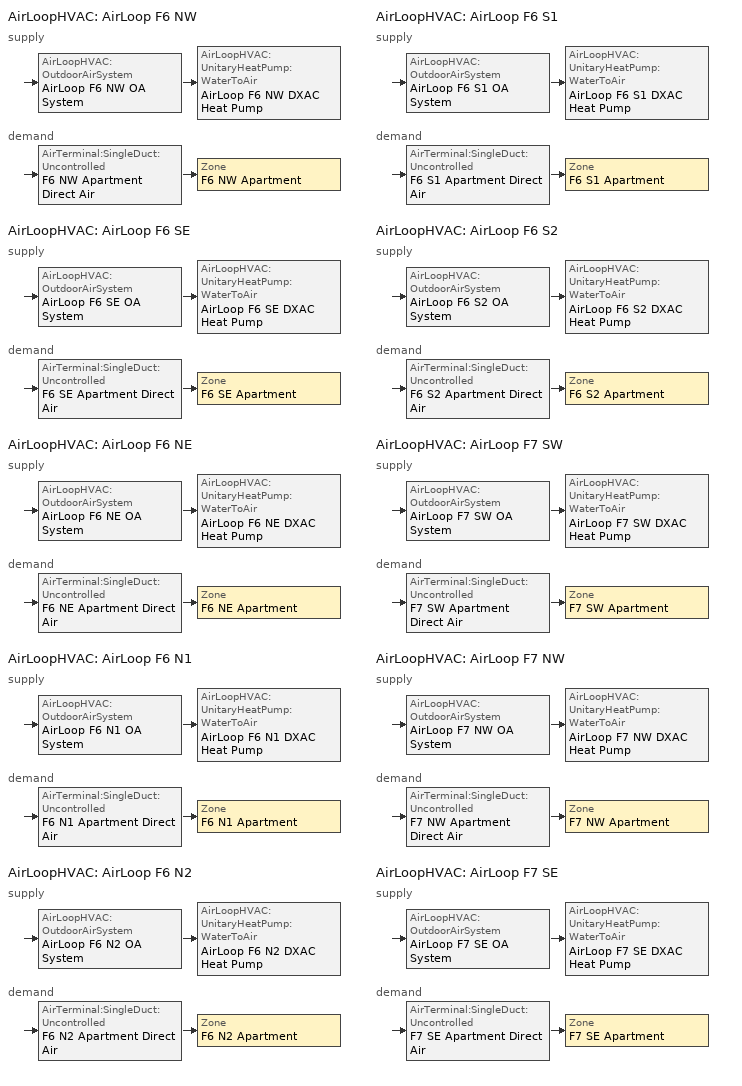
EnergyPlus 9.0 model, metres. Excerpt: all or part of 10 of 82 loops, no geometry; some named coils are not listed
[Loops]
AirLoopHVAC 'AirLoop F6 NW'
 supply: AirLoopHVAC:OutdoorAirSystem 'AirLoop F6 NW OA System' > AirLoopHVAC:UnitaryHeatPump:WaterToAir 'AirLoop F6 NW DXAC Heat Pump'
 demand: AirTerminal:SingleDuct:Uncontrolled 'F6 NW Apartment Direct Air' > Zone 'F6 NW Apartment'
AirLoopHVAC 'AirLoop F6 SE'
 supply: AirLoopHVAC:OutdoorAirSystem 'AirLoop F6 SE OA System' > AirLoopHVAC:UnitaryHeatPump:WaterToAir 'AirLoop F6 SE DXAC Heat Pump'
 demand: AirTerminal:SingleDuct:Uncontrolled 'F6 SE Apartment Direct Air' > Zone 'F6 SE Apartment'
AirLoopHVAC 'AirLoop F6 NE'
 supply: AirLoopHVAC:OutdoorAirSystem 'AirLoop F6 NE OA System' > AirLoopHVAC:UnitaryHeatPump:WaterToAir 'AirLoop F6 NE DXAC Heat Pump'
 demand: AirTerminal:SingleDuct:Uncontrolled 'F6 NE Apartment Direct Air' > Zone 'F6 NE Apartment'
AirLoopHVAC 'AirLoop F6 N1'
 supply: AirLoopHVAC:OutdoorAirSystem 'AirLoop F6 N1 OA System' > AirLoopHVAC:UnitaryHeatPump:WaterToAir 'AirLoop F6 N1 DXAC Heat Pump'
 demand: AirTerminal:SingleDuct:Uncontrolled 'F6 N1 Apartment Direct Air' > Zone 'F6 N1 Apartment'
AirLoopHVAC 'AirLoop F6 N2'
 supply: AirLoopHVAC:OutdoorAirSystem 'AirLoop F6 N2 OA System' > AirLoopHVAC:UnitaryHeatPump:WaterToAir 'AirLoop F6 N2 DXAC Heat Pump'
 demand: AirTerminal:SingleDuct:Uncontrolled 'F6 N2 Apartment Direct Air' > Zone 'F6 N2 Apartment'
AirLoopHVAC 'AirLoop F6 S1'
 supply: AirLoopHVAC:OutdoorAirSystem 'AirLoop F6 S1 OA System' > AirLoopHVAC:UnitaryHeatPump:WaterToAir 'AirLoop F6 S1 DXAC Heat Pump'
 demand: AirTerminal:SingleDuct:Uncontrolled 'F6 S1 Apartment Direct Air' > Zone 'F6 S1 Apartment'
AirLoopHVAC 'AirLoop F6 S2'
 supply: AirLoopHVAC:OutdoorAirSystem 'AirLoop F6 S2 OA System' > AirLoopHVAC:UnitaryHeatPump:WaterToAir 'AirLoop F6 S2 DXAC Heat Pump'
 demand: AirTerminal:SingleDuct:Uncontrolled 'F6 S2 Apartment Direct Air' > Zone 'F6 S2 Apartment'
AirLoopHVAC 'AirLoop F7 SW'
 supply: AirLoopHVAC:OutdoorAirSystem 'AirLoop F7 SW OA System' > AirLoopHVAC:UnitaryHeatPump:WaterToAir 'AirLoop F7 SW DXAC Heat Pump'
 demand: AirTerminal:SingleDuct:Uncontrolled 'F7 SW Apartment Direct Air' > Zone 'F7 SW Apartment'
AirLoopHVAC 'AirLoop F7 NW'
 supply: AirLoopHVAC:OutdoorAirSystem 'AirLoop F7 NW OA System' > AirLoopHVAC:UnitaryHeatPump:WaterToAir 'AirLoop F7 NW DXAC Heat Pump'
 demand: AirTerminal:SingleDuct:Uncontrolled 'F7 NW Apartment Direct Air' > Zone 'F7 NW Apartment'
AirLoopHVAC 'AirLoop F7 SE'
 supply: AirLoopHVAC:OutdoorAirSystem 'AirLoop F7 SE OA System' > AirLoopHVAC:UnitaryHeatPump:WaterToAir 'AirLoop F7 SE DXAC Heat Pump'
 demand: AirTerminal:SingleDuct:Uncontrolled 'F7 SE Apartment Direct Air' > Zone 'F7 SE Apartment'
[Sizing:Zone] Zone Cooling Design Supply Air Temperature Input Method=SupplyAirTemperature; Zone Cooling Design Supply Air Temperature {C}=14; Zone Heating Design Supply Air Temperature Input Method=SupplyAirTemperature; Zone Heating Design Supply Air Temperature {C}=40; Zone Cooling Design Supply Air Humidity Ratio {kgWater/kgDryAir}=0.008; Zone Heating Design Supply Air Humidity Ratio {kgWater/kgDryAir}=0.008; Cooling Design Air Flow Method=DesignDay; Cooling Design Air Flow Rate {m3/s}=0; Cooling Minimum Air Flow Fraction=0; Heating Design Air Flow Method=DesignDay; Heating Design Air Flow Rate {m3/s}=0; Heating Maximum Air Flow Fraction=0
Name | Design Specification Outdoor Air Object
F6 NW Apartment | SZ DSOA F6 NW Apartment
F6 SE Apartment | SZ DSOA F6 SE Apartment
F6 NE Apartment | SZ DSOA F6 NE Apartment
F6 N1 Apartment | SZ DSOA F6 N1 Apartment
F6 N2 Apartment | SZ DSOA F6 N2 Apartment
F6 S1 Apartment | SZ DSOA F6 S1 Apartment
F6 S2 Apartment | SZ DSOA F6 S2 Apartment
F7 SW Apartment | SZ DSOA F7 SW Apartment
F7 NW Apartment | SZ DSOA F7 NW Apartment
F7 SE Apartment | SZ DSOA F7 SE Apartment
[DesignSpecification:OutdoorAir] Outdoor Air Method=Flow/Area; Outdoor Air Flow per Zone Floor Area {m3/s-m2}=0.000294083
SZ DSOA F6 NW Apartment; SZ DSOA F6 SE Apartment; SZ DSOA F6 NE Apartment; SZ DSOA F6 N1 Apartment; SZ DSOA F6 N2 Apartment; SZ DSOA F6 S1 Apartment; SZ DSOA F6 S2 Apartment; SZ DSOA F7 SW Apartment; SZ DSOA F7 NW Apartment; SZ DSOA F7 SE Apartment
[Sizing:System] Type of Load to Size On=Sensible; Design Outdoor Air Flow Rate {m3/s}=autosize; Central Heating Maximum System Air Flow Ratio=1; Preheat Design Temperature {C}=7; Preheat Design Humidity Ratio {kgWater/kgDryAir}=0.008; Precool Design Temperature {C}=11; Precool Design Humidity Ratio {kgWater/kgDryAir}=0.008; Central Cooling Design Supply Air Temperature {C}=14; Central Heating Design Supply Air Temperature {C}=40; Type of Zone Sum to Use=NonCoincident; 100% Outdoor Air in Cooling=No; 100% Outdoor Air in Heating=No; Central Cooling Design Supply Air Humidity Ratio {kgWater/kgDryAir}=0.008; Central Heating Design Supply Air Humidity Ratio {kgWater/kgDryAir}=0.008; Cooling Supply Air Flow Rate Method=DesignDay; Cooling Supply Air Flow Rate {m3/s}=0; Heating Supply Air Flow Rate Method=DesignDay; Heating Supply Air Flow Rate {m3/s}=0; System Outdoor Air Method=ZoneSum
AirLoop F6 NW; AirLoop F6 SE; AirLoop F6 NE; AirLoop F6 N1; AirLoop F6 N2; AirLoop F6 S1; AirLoop F6 S2; AirLoop F7 SW; AirLoop F7 NW; AirLoop F7 SE
[ZoneControl:Thermostat] Control Type Schedule=Zone Control Type Sched; Control 1=AptCoolingSetPoint; Control 2=AptHeatingSetPoint
Name | Zone or ZoneList | Control 3
F6 NW Apartment Thermostat | F6 NW Apartment | N Apartment Cooling Setpoints Dual SP Control
F6 SE Apartment Thermostat | F6 SE Apartment | S Apartment Cooling Setpoints Dual SP Control
F6 NE Apartment Thermostat | F6 NE Apartment | N Apartment Cooling Setpoints Dual SP Control
F6 N1 Apartment Thermostat | F6 N1 Apartment | N Apartment Cooling Setpoints Dual SP Control
F6 N2 Apartment Thermostat | F6 N2 Apartment | N Apartment Cooling Setpoints Dual SP Control
F6 S1 Apartment Thermostat | F6 S1 Apartment | S Apartment Cooling Setpoints Dual SP Control
F6 S2 Apartment Thermostat | F6 S2 Apartment | S Apartment Cooling Setpoints Dual SP Control
F7 SW Apartment Thermostat | F7 SW Apartment | S Apartment Cooling Setpoints Dual SP Control
F7 NW Apartment Thermostat | F7 NW Apartment | N Apartment Cooling Setpoints Dual SP Control
F7 SE Apartment Thermostat | F7 SE Apartment | S Apartment Cooling Setpoints Dual SP Control
[ThermostatSetpoint:SingleHeating]
AptHeatingSetPoint: Setpoint Temperature Schedule=HTGSETP_APT_SCH
[ThermostatSetpoint:SingleCooling]
AptCoolingSetPoint: Setpoint Temperature Schedule=CLGSETP_APT_SCH
[ThermostatSetpoint:DualSetpoint]
Name | Heating Setpoint Temperature Schedule | Cooling Setpoint Temperature Schedule
S Apartment Cooling Setpoints Dual SP Control | S HTGSETP_APT_SCH | S CLGSETP_APT_SCH
N Apartment Cooling Setpoints Dual SP Control | N HTGSETP_APT_SCH | N CLGSETP_APT_SCH
[AirTerminal:SingleDuct:Uncontrolled] Availability Schedule=All On; Maximum Air Flow Rate {m3/s}=autosize
F6 NW Apartment Direct Air; F6 SE Apartment Direct Air; F6 NE Apartment Direct Air; F6 N1 Apartment Direct Air; F6 N2 Apartment Direct Air; F6 S1 Apartment Direct Air; F6 S2 Apartment Direct Air; F7 SW Apartment Direct Air; F7 NW Apartment Direct Air; F7 SE Apartment Direct Air
[Zone equipment]
F6 NW Apartment: F6 NW Apartment ERV, F6 NW Apartment Direct Air
F6 SE Apartment: F6 SE Apartment ERV, F6 SE Apartment Direct Air
F6 NE Apartment: F6 NE Apartment ERV, F6 NE Apartment Direct Air
F6 N1 Apartment: F6 N1 Apartment ERV, F6 N1 Apartment Direct Air
F6 N2 Apartment: F6 N2 Apartment ERV, F6 N2 Apartment Direct Air
F6 S1 Apartment: F6 S1 Apartment ERV, F6 S1 Apartment Direct Air
F6 S2 Apartment: F6 S2 Apartment ERV, F6 S2 Apartment Direct Air
F7 SW Apartment: F7 SW Apartment ERV, F7 SW Apartment Direct Air
F7 NW Apartment: F7 NW Apartment ERV, F7 NW Apartment Direct Air
F7 SE Apartment: F7 SE Apartment ERV, F7 SE Apartment Direct Air
[Fan:OnOff] Availability Schedule=All On; Maximum Flow Rate {m3/s}=autosize; Motor In Airstream Fraction=1
Name | Fan Total Efficiency | Pressure Rise {Pa} | Motor Efficiency
AirLoop F6 NW Supply Fan; AirLoop F6 SE Supply Fan; AirLoop F6 NE Supply Fan; AirLoop F6 N1 Supply Fan; AirLoop F6 N2 Supply Fan; AirLoop F6 S1 Supply Fan; AirLoop F6 S2 Supply Fan; AirLoop F7 SW Supply Fan; AirLoop F7 NW Supply Fan; AirLoop F7 SE Supply Fan | 0.55575 | 622.5 | 0.855
F6 NW Apartment ERV Sup Fan; F6 NW Apartment ERV Exh Fan; F6 SE Apartment ERV Sup Fan; F6 SE Apartment ERV Exh Fan; F6 NE Apartment ERV Sup Fan; F6 NE Apartment ERV Exh Fan; F6 N1 Apartment ERV Sup Fan; F6 N1 Apartment ERV Exh Fan; F6 N2 Apartment ERV Sup Fan; F6 N2 Apartment ERV Exh Fan; F6 S1 Apartment ERV Sup Fan; F6 S1 Apartment ERV Exh Fan; F6 S2 Apartment ERV Sup Fan; F6 S2 Apartment ERV Exh Fan; F7 SW Apartment ERV Sup Fan; F7 SW Apartment ERV Exh Fan; F7 NW Apartment ERV Sup Fan; F7 NW Apartment ERV Exh Fan; F7 SE Apartment ERV Sup Fan; F7 SE Apartment ERV Exh Fan | 0.303158 | 233.6875 | 0.48
[Coil:Heating:Electric] Availability Schedule=All On; Efficiency=1; Nominal Capacity {W}=autosize
Heat Pump DX Supp Heating Coil AirLoop F6 NW; Heat Pump DX Supp Heating Coil AirLoop F6 SE; Heat Pump DX Supp Heating Coil AirLoop F6 NE; Heat Pump DX Supp Heating Coil AirLoop F6 N1; Heat Pump DX Supp Heating Coil AirLoop F6 N2; Heat Pump DX Supp Heating Coil AirLoop F6 S1; Heat Pump DX Supp Heating Coil AirLoop F6 S2; Heat Pump DX Supp Heating Coil AirLoop F7 SW; Heat Pump DX Supp Heating Coil AirLoop F7 NW; Heat Pump DX Supp Heating Coil AirLoop F7 SE
[AirLoopHVAC:UnitaryHeatPump:WaterToAir] Availability Schedule=All On; Supply Air Flow Rate {m3/s}=autosize; Heating Convergence=0.001; Cooling Convergence=0.001; Maximum Cycling Rate {cycles/hr}=2.5; Heat Pump Time Constant {s}=60; Fraction of On-Cycle Power Use=0.01; Heat Pump Fan Delay Time {s}=60; Maximum Supply Air Temperature from Supplemental Heater {C}=50; Fan Placement=BlowThrough; Supply Air Fan Operating Mode Schedule=All Off
Name | Controlling Zone or Thermostat Location | Supply Air Fan | Heating Coil | Cooling Coil | Supplemental Heating Coil
AirLoop F6 NW DXAC Heat Pump | F6 NW Apartment | AirLoop F6 NW Supply Fan | Heat Pump Heating Mode AirLoop F6 NW | Heat Pump Cooling Mode AirLoop F6 NW | Heat Pump DX Supp Heating Coil AirLoop F6 NW
AirLoop F6 SE DXAC Heat Pump | F6 SE Apartment | AirLoop F6 SE Supply Fan | Heat Pump Heating Mode AirLoop F6 SE | Heat Pump Cooling Mode AirLoop F6 SE | Heat Pump DX Supp Heating Coil AirLoop F6 SE
AirLoop F6 NE DXAC Heat Pump | F6 NE Apartment | AirLoop F6 NE Supply Fan | Heat Pump Heating Mode AirLoop F6 NE | Heat Pump Cooling Mode AirLoop F6 NE | Heat Pump DX Supp Heating Coil AirLoop F6 NE
AirLoop F6 N1 DXAC Heat Pump | F6 N1 Apartment | AirLoop F6 N1 Supply Fan | Heat Pump Heating Mode AirLoop F6 N1 | Heat Pump Cooling Mode AirLoop F6 N1 | Heat Pump DX Supp Heating Coil AirLoop F6 N1
AirLoop F6 N2 DXAC Heat Pump | F6 N2 Apartment | AirLoop F6 N2 Supply Fan | Heat Pump Heating Mode AirLoop F6 N2 | Heat Pump Cooling Mode AirLoop F6 N2 | Heat Pump DX Supp Heating Coil AirLoop F6 N2
AirLoop F6 S1 DXAC Heat Pump | F6 S1 Apartment | AirLoop F6 S1 Supply Fan | Heat Pump Heating Mode AirLoop F6 S1 | Heat Pump Cooling Mode AirLoop F6 S1 | Heat Pump DX Supp Heating Coil AirLoop F6 S1
AirLoop F6 S2 DXAC Heat Pump | F6 S2 Apartment | AirLoop F6 S2 Supply Fan | Heat Pump Heating Mode AirLoop F6 S2 | Heat Pump Cooling Mode AirLoop F6 S2 | Heat Pump DX Supp Heating Coil AirLoop F6 S2
AirLoop F7 SW DXAC Heat Pump | F7 SW Apartment | AirLoop F7 SW Supply Fan | Heat Pump Heating Mode AirLoop F7 SW | Heat Pump Cooling Mode AirLoop F7 SW | Heat Pump DX Supp Heating Coil AirLoop F7 SW
AirLoop F7 NW DXAC Heat Pump | F7 NW Apartment | AirLoop F7 NW Supply Fan | Heat Pump Heating Mode AirLoop F7 NW | Heat Pump Cooling Mode AirLoop F7 NW | Heat Pump DX Supp Heating Coil AirLoop F7 NW
AirLoop F7 SE DXAC Heat Pump | F7 SE Apartment | AirLoop F7 SE Supply Fan | Heat Pump Heating Mode AirLoop F7 SE | Heat Pump Cooling Mode AirLoop F7 SE | Heat Pump DX Supp Heating Coil AirLoop F7 SE
[Controller:OutdoorAir] Minimum Outdoor Air Flow Rate {m3/s}=autosize; Maximum Outdoor Air Flow Rate {m3/s}=autosize; Economizer Control Type=NoEconomizer; Economizer Control Action Type=ModulateFlow; Lockout Type=LockoutWithHeating; Minimum Limit Type=FixedMinimum; Minimum Outdoor Air Schedule=All Off; High Humidity Control=No; High Humidity Outdoor Air Flow Ratio=1; Control High Indoor Humidity Based on Outdoor Humidity Ratio=Yes; Heat Recovery Bypass Control Type=BypassWhenWithinEconomizerLimits
AirLoop F6 NW OA Controller; AirLoop F6 SE OA Controller; AirLoop F6 NE OA Controller; AirLoop F6 N1 OA Controller; AirLoop F6 N2 OA Controller; AirLoop F6 S1 OA Controller; AirLoop F6 S2 OA Controller; AirLoop F7 SW OA Controller; AirLoop F7 NW OA Controller; AirLoop F7 SE OA Controller
[AirLoopHVAC] Design Supply Air Flow Rate {m3/s}=autosize
AirLoop F6 NW; AirLoop F6 SE; AirLoop F6 NE; AirLoop F6 N1; AirLoop F6 N2; AirLoop F6 S1; AirLoop F6 S2; AirLoop F7 SW; AirLoop F7 NW; AirLoop F7 SE
[ZoneHVAC:EnergyRecoveryVentilator] Availability Schedule=All On; Supply Air Flow Rate {m3/s}=0.0259571; Exhaust Air Flow Rate {m3/s}=0.0259571
Name | Heat Exchanger | Supply Air Fan | Exhaust Air Fan | ERV controller
F6 NW Apartment ERV | F6 NW Apartment OA Heat Exchanger | F6 NW Apartment ERV Sup Fan | F6 NW Apartment ERV Exh Fan | F6 NW Apartment ERV Ctrl
F6 SE Apartment ERV | F6 SE Apartment OA Heat Exchanger | F6 SE Apartment ERV Sup Fan | F6 SE Apartment ERV Exh Fan | F6 SE Apartment ERV Ctrl
F6 NE Apartment ERV | F6 NE Apartment OA Heat Exchanger | F6 NE Apartment ERV Sup Fan | F6 NE Apartment ERV Exh Fan | F6 NE Apartment ERV Ctrl
F6 N1 Apartment ERV | F6 N1 Apartment OA Heat Exchanger | F6 N1 Apartment ERV Sup Fan | F6 N1 Apartment ERV Exh Fan | F6 N1 Apartment ERV Ctrl
F6 N2 Apartment ERV | F6 N2 Apartment OA Heat Exchanger | F6 N2 Apartment ERV Sup Fan | F6 N2 Apartment ERV Exh Fan | F6 N2 Apartment ERV Ctrl
F6 S1 Apartment ERV | F6 S1 Apartment OA Heat Exchanger | F6 S1 Apartment ERV Sup Fan | F6 S1 Apartment ERV Exh Fan | F6 S1 Apartment ERV Ctrl
F6 S2 Apartment ERV | F6 S2 Apartment OA Heat Exchanger | F6 S2 Apartment ERV Sup Fan | F6 S2 Apartment ERV Exh Fan | F6 S2 Apartment ERV Ctrl
F7 SW Apartment ERV | F7 SW Apartment OA Heat Exchanger | F7 SW Apartment ERV Sup Fan | F7 SW Apartment ERV Exh Fan | F7 SW Apartment ERV Ctrl
F7 NW Apartment ERV | F7 NW Apartment OA Heat Exchanger | F7 NW Apartment ERV Sup Fan | F7 NW Apartment ERV Exh Fan | F7 NW Apartment ERV Ctrl
F7 SE Apartment ERV | F7 SE Apartment OA Heat Exchanger | F7 SE Apartment ERV Sup Fan | F7 SE Apartment ERV Exh Fan | F7 SE Apartment ERV Ctrl
[ZoneHVAC:EnergyRecoveryVentilator:Controller] Exhaust Air Temperature Limit=NoExhaustAirTemperatureLimit; Exhaust Air Enthalpy Limit=NoExhaustAirEnthalpyLimit; High Humidity Control Flag=No; High Humidity Outdoor Air Flow Ratio=1; Control High Indoor Humidity Based on Outdoor Humidity ratio=No
F6 NW Apartment ERV Ctrl; F6 SE Apartment ERV Ctrl; F6 NE Apartment ERV Ctrl; F6 N1 Apartment ERV Ctrl; F6 N2 Apartment ERV Ctrl; F6 S1 Apartment ERV Ctrl; F6 S2 Apartment ERV Ctrl; F7 SW Apartment ERV Ctrl; F7 NW Apartment ERV Ctrl; F7 SE Apartment ERV Ctrl
[HeatExchanger:AirToAir:SensibleAndLatent] Availability Schedule=AllOn_Except_DD; Nominal Supply Air Flow Rate {m3/s}=AUTOSIZE; Sensible Effectiveness at 100% Heating Air Flow=0; Latent Effectiveness at 100% Heating Air Flow=0; Sensible Effectiveness at 75% Heating Air Flow=0; Latent Effectiveness at 75% Heating Air Flow=0; Sensible Effectiveness at 100% Cooling Air Flow=0; Latent Effectiveness at 100% Cooling Air Flow=0; Sensible Effectiveness at 75% Cooling Air Flow=0; Latent Effectiveness at 75% Cooling Air Flow=0; Nominal Electric Power {W}=0; Supply Air Outlet Temperature Control=No; Heat Exchanger Type=Rotary; Frost Control Type=ExhaustOnly; Threshold Temperature {C}=-23.3; Initial Defrost Time Fraction=0.167; Rate of Defrost Time Fraction Increase {1/K}=1.44
F6 NW Apartment OA Heat Exchanger; F6 SE Apartment OA Heat Exchanger; F6 NE Apartment OA Heat Exchanger; F6 N1 Apartment OA Heat Exchanger; F6 N2 Apartment OA Heat Exchanger; F6 S1 Apartment OA Heat Exchanger; F6 S2 Apartment OA Heat Exchanger; F7 SW Apartment OA Heat Exchanger; F7 NW Apartment OA Heat Exchanger; F7 SE Apartment OA Heat Exchanger
[Schedule:Compact]
HTGSETP_APT_SCH; S HTGSETP_APT_SCH; N HTGSETP_APT_SCH: THROUGH: 12/31, FOR:AllDays, UNTIL: 24:00, 21.7
CLGSETP_APT_SCH; S CLGSETP_APT_SCH; N CLGSETP_APT_SCH: THROUGH: 12/31, FOR:AllDays, UNTIL: 24:00, 24.4
All Off: Through: 12/31, For: AllDays, Until: 24:00, 0
All On: Through: 12/31, For: AllDays, Until: 24:00, 1
AllOn_Except_DD: Through: 12/31, For: SummerDesignDay, Until: 24:00, 0, For: WinterDesignDay, Until: 24:00, 0, For: AllOtherDays, Until: 24:00, 1
ZONE CONTROL TYPE SCHED: Through: 12/31, For: SummerDesignDay, Until: 24:00, 2, For: WinterDesignDay, Until: 24:00, 1, For: Weekdays Weekends Holidays Customday1 Customday2 AllOtherDays, Until: 24:00, 4
